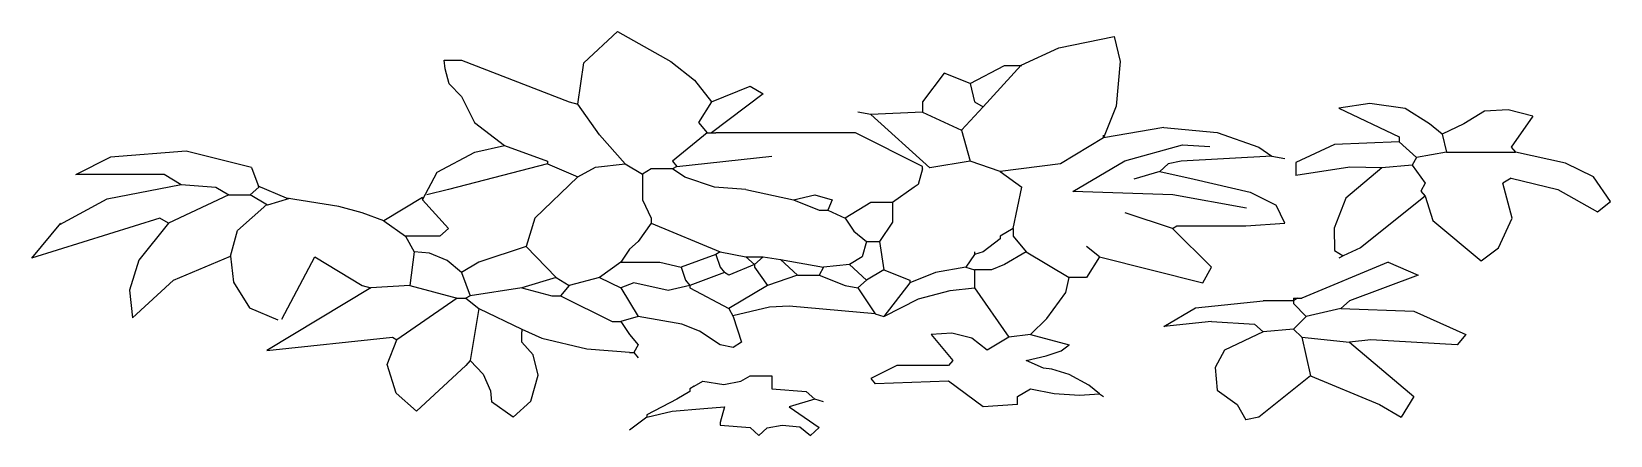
# Model space of a CAD drawing. Extents: x -92.54 to -89.73, y 31.26 to 31.98.
import ezdxf

# ---------------------------------------------------------------- set-up
doc = ezdxf.new("R2010")
doc.units = 0
doc.header["$LTSCALE"] = 0.05
doc.header["$MEASUREMENT"] = 0
doc.layers.get('0').update_dxf_attribs({"linetype": 'CONTINUOUS'})

# ---------------------------------------------------------------- blocks, each defined once
blk = doc.blocks.new('*E1')
for centre, start, end in [((0.463, 5.28), 49.844, 89.647), ((-10.306, 4.247), 12.8043, 67.5333)]:
    blk.add_arc(centre, 0.00000961, start, end)

msp = doc.modelspace()

# ---------------------------------------------------------------- linework, layer by layer
for p, q in [((-91.5589, 31.9223), (-91.4989, 31.9778)), ((-91.4989, 31.9778), (-91.4036, 31.9245)), ((-90.7116, 31.9489), (-90.6128, 31.9689)), ((-90.6128, 31.9689), (-90.6022, 31.9245)), ((-90.7787, 31.9178), (-90.7116, 31.9489)), ((-91.8078, 31.9266), (-91.7771, 31.9266)), ((-91.806, 31.9112), (-91.8078, 31.9266)), ((-91.7989, 31.8846), (-91.806, 31.9112)), ((-91.7771, 31.9266), (-91.5849, 31.8528)), ((-91.5695, 31.8482), (-91.5589, 31.9223)), ((-91.4036, 31.9245), (-91.3612, 31.8912)), ((-90.8699, 31.8851), (-90.8084, 31.9174)), ((-90.8468, 31.8436), (-90.7787, 31.9178)), ((-90.8084, 31.9174), (-90.7777, 31.9174)), ((-90.6022, 31.9245), (-90.6092, 31.8446)), ((-91.7771, 31.862), (-91.7989, 31.8846)), ((-91.3612, 31.8912), (-91.3312, 31.8528)), ((-91.3312, 31.8528), (-91.262, 31.8805)), ((-91.262, 31.8805), (-91.2389, 31.8666)), ((-90.916, 31.9035), (-90.9545, 31.8528)), ((-90.8699, 31.8851), (-90.916, 31.9035)), ((-90.8699, 31.8851), (-90.8622, 31.8528)), ((-91.7771, 31.862), (-91.754, 31.8159)), ((-91.5849, 31.8528), (-91.5695, 31.8482)), ((-91.3312, 31.8528), (-91.3542, 31.8159)), ((-91.2389, 31.8666), (-91.3312, 31.7974)), ((-90.9545, 31.8528), (-90.9545, 31.8343)), ((-90.8622, 31.8528), (-90.8468, 31.8436)), ((-91.5306, 31.7936), (-91.5695, 31.8482)), ((-91.0467, 31.8297), (-91.0698, 31.8343)), ((-90.9545, 31.8343), (-91.0467, 31.8297)), ((-91.0467, 31.8297), (-90.9414, 31.735)), ((-90.9545, 31.8343), (-90.8853, 31.802)), ((-90.8468, 31.8436), (-90.8853, 31.802)), ((-90.6092, 31.8446), (-90.6316, 31.7882)), ((-90.1571, 31.8494), (-90.2121, 31.841)), ((-90.2121, 31.841), (-90.1044, 31.7903)), ((-90.0936, 31.8405), (-90.1571, 31.8494)), ((-90.0506, 31.8134), (-90.0936, 31.8405)), ((-89.9524, 31.8361), (-89.9891, 31.8134)), ((-89.91, 31.8383), (-89.9524, 31.8361)), ((-89.8661, 31.8272), (-89.91, 31.8383)), ((-89.8661, 31.8272), (-89.9046, 31.7718)), ((-91.754, 31.8159), (-91.7002, 31.7744)), ((-91.4849, 31.7421), (-91.5306, 31.7936)), ((-91.3389, 31.7974), (-91.4004, 31.7467)), ((-91.3542, 31.8159), (-91.3389, 31.7974)), ((-91.3389, 31.7974), (-91.3312, 31.7974)), ((-91.3312, 31.7974), (-91.3235, 31.7974)), ((-91.0744, 31.7974), (-91.3235, 31.7974)), ((-90.9545, 31.7375), (-91.0744, 31.7974)), ((-90.8853, 31.802), (-90.8699, 31.7467)), ((-90.524, 31.8067), (-90.6316, 31.7882)), ((-90.524, 31.8067), (-90.4292, 31.798)), ((-90.4292, 31.798), (-90.3551, 31.7714)), ((-90.0276, 31.7949), (-90.0506, 31.8134)), ((-89.9891, 31.8134), (-90.0276, 31.7949)), ((-90.0276, 31.7949), (-90.0199, 31.7626)), ((-91.7531, 31.7625), (-91.7002, 31.7744)), ((-91.7002, 31.7744), (-91.6233, 31.7467)), ((-90.6316, 31.7882), (-90.7085, 31.7421)), ((-90.6316, 31.7882), (-90.6316, 31.7928)), ((-90.594, 31.7475), (-90.4908, 31.7761)), ((-90.4908, 31.7761), (-90.4423, 31.7731)), ((-90.3551, 31.7714), (-90.3318, 31.7559)), ((-90.2198, 31.7765), (-90.289, 31.7442)), ((-90.1044, 31.7811), (-90.2198, 31.7765)), ((-90.1044, 31.7903), (-90.1044, 31.7811)), ((-90.1044, 31.7811), (-90.0737, 31.7534)), ((-89.9046, 31.7718), (-89.8969, 31.7626)), ((-92.4032, 31.7541), (-92.4652, 31.7223)), ((-92.268, 31.7648), (-92.4032, 31.7541)), ((-92.1513, 31.7354), (-92.268, 31.7648)), ((-91.8201, 31.727), (-91.7531, 31.7625)), ((-91.6233, 31.7421), (-91.8001, 31.696)), ((-91.6233, 31.7467), (-91.6233, 31.7421)), ((-91.6233, 31.7421), (-91.5695, 31.719)), ((-91.5377, 31.7359), (-91.4849, 31.7421)), ((-91.4849, 31.7421), (-91.4542, 31.7236)), ((-91.4004, 31.7467), (-91.3927, 31.7375)), ((-91.3927, 31.7375), (-91.4004, 31.7329)), ((-91.3927, 31.7375), (-91.2235, 31.7559)), ((-90.9545, 31.7329), (-90.9545, 31.7375)), ((-90.8699, 31.7467), (-90.9414, 31.735)), ((-90.8161, 31.7282), (-90.8699, 31.7467)), ((-90.7085, 31.7421), (-90.8161, 31.7282)), ((-90.6863, 31.6925), (-90.594, 31.7475)), ((-90.5163, 31.7421), (-90.5316, 31.7282)), ((-90.4932, 31.7467), (-90.5163, 31.7421)), ((-90.3318, 31.7559), (-90.4932, 31.7467)), ((-90.3318, 31.7559), (-90.3087, 31.7513)), ((-90.289, 31.7442), (-90.289, 31.7211)), ((-90.0814, 31.7396), (-90.1352, 31.735)), ((-90.0737, 31.7534), (-90.0814, 31.7396)), ((-90.0814, 31.7396), (-90.0583, 31.7073)), ((-90.0199, 31.7626), (-90.0737, 31.7534)), ((-90.0199, 31.7626), (-89.8969, 31.7626)), ((-89.8076, 31.7429), (-89.8969, 31.7626)), ((-89.7582, 31.7185), (-89.8076, 31.7429)), ((-92.4628, 31.7236), (-92.3075, 31.7236)), ((-92.3075, 31.7236), (-92.2768, 31.7052)), ((-92.1513, 31.7354), (-92.1384, 31.7006)), ((-91.8463, 31.6775), (-91.8201, 31.727)), ((-91.5695, 31.719), (-91.6464, 31.6452)), ((-91.5695, 31.719), (-91.5377, 31.7359)), ((-91.4388, 31.7329), (-91.4542, 31.7236)), ((-91.4542, 31.7236), (-91.4542, 31.6775)), ((-91.4004, 31.7329), (-91.4388, 31.7329)), ((-91.3788, 31.7181), (-91.4004, 31.7329)), ((-91.3259, 31.7004), (-91.3788, 31.7181)), ((-90.9545, 31.7329), (-90.9622, 31.7052)), ((-90.8161, 31.7282), (-90.7777, 31.7006)), ((-90.5316, 31.7282), (-90.5778, 31.7144)), ((-90.5316, 31.7282), (-90.4702, 31.7144)), ((-90.4702, 31.7144), (-90.3702, 31.6913)), ((-90.1924, 31.7363), (-90.289, 31.7211)), ((-90.1352, 31.735), (-90.1995, 31.6808)), ((-90.1352, 31.735), (-90.1924, 31.7363)), ((-89.9046, 31.7165), (-89.9199, 31.7073)), ((-89.9046, 31.7165), (-89.8218, 31.6963)), ((-89.7277, 31.675), (-89.7582, 31.7185)), ((-92.4089, 31.6798), (-92.2768, 31.7052)), ((-92.1922, 31.6867), (-92.2998, 31.636)), ((-92.2768, 31.7052), (-92.2153, 31.7006)), ((-92.2153, 31.7006), (-92.1922, 31.6867)), ((-92.1922, 31.6867), (-92.1538, 31.6867)), ((-92.1384, 31.7006), (-92.1538, 31.6867)), ((-92.123, 31.6683), (-92.1538, 31.6867)), ((-92.089, 31.6808), (-92.1399, 31.7021)), ((-91.8463, 31.6821), (-91.9154, 31.6406)), ((-91.8463, 31.6821), (-91.8463, 31.6775)), ((-91.8001, 31.696), (-91.8386, 31.6867)), ((-91.2697, 31.696), (-91.3259, 31.7004)), ((-91.2697, 31.696), (-91.1851, 31.6775)), ((-91.1851, 31.6775), (-91.1467, 31.6867)), ((-91.1467, 31.6867), (-91.1159, 31.6775)), ((-90.9698, 31.7006), (-91.0083, 31.6729)), ((-90.9622, 31.7052), (-90.9698, 31.7006)), ((-90.793, 31.6268), (-90.7777, 31.7006)), ((-90.508, 31.6866), (-90.6863, 31.6925)), ((-90.3766, 31.663), (-90.508, 31.6866)), ((-90.3702, 31.6913), (-90.3241, 31.6683)), ((-90.0583, 31.6842), (-90.1736, 31.592)), ((-90.0583, 31.7073), (-90.066, 31.6934)), ((-90.066, 31.6934), (-90.0583, 31.6842)), ((-90.0583, 31.6842), (-90.0442, 31.6408)), ((-89.9029, 31.6453), (-89.9199, 31.7073)), ((-89.8218, 31.6963), (-89.7508, 31.6565)), ((-92.4934, 31.6338), (-92.4089, 31.6798)), ((-92.1766, 31.6231), (-92.1243, 31.6693)), ((-92.0839, 31.68), (-92.123, 31.6683)), ((-91.9958, 31.6658), (-92.089, 31.6808)), ((-91.9539, 31.6545), (-91.9958, 31.6658)), ((-91.9154, 31.6406), (-91.9539, 31.6545)), ((-91.8463, 31.6775), (-91.8001, 31.6268)), ((-91.4542, 31.6775), (-91.4388, 31.6452)), ((-91.1851, 31.6775), (-91.139, 31.6591)), ((-91.139, 31.6591), (-91.1236, 31.6591)), ((-91.1159, 31.6775), (-91.1236, 31.6591)), ((-91.1236, 31.6591), (-91.0929, 31.6452)), ((-91.0467, 31.6729), (-91.0929, 31.6452)), ((-91.0083, 31.6729), (-91.0467, 31.6729)), ((-91.0083, 31.6729), (-91.0082, 31.6382)), ((-90.5086, 31.6268), (-90.5932, 31.6545)), ((-90.3087, 31.636), (-90.3241, 31.6683)), ((-90.1995, 31.6808), (-90.2207, 31.6275)), ((-89.7508, 31.6565), (-89.7277, 31.675)), ((-92.3152, 31.6452), (-92.5438, 31.5739)), ((-92.492, 31.636), (-92.5438, 31.5739)), ((-92.2998, 31.636), (-92.3525, 31.57)), ((-92.2998, 31.636), (-92.3152, 31.6452)), ((-91.9154, 31.6406), (-91.877, 31.6129)), ((-91.8001, 31.6268), (-91.8155, 31.6129)), ((-91.6464, 31.6452), (-91.6617, 31.5945)), ((-91.4388, 31.636), (-91.4619, 31.6037)), ((-91.4388, 31.6452), (-91.4388, 31.636)), ((-91.4388, 31.636), (-91.3158, 31.5853)), ((-91.0929, 31.6452), (-91.0775, 31.6222)), ((-91.0082, 31.6382), (-91.0314, 31.6037)), ((-90.793, 31.6268), (-90.8161, 31.6129)), ((-90.793, 31.6268), (-90.793, 31.6129)), ((-90.5086, 31.6268), (-90.5009, 31.6314)), ((-90.5086, 31.6268), (-90.4394, 31.5576)), ((-90.5009, 31.6314), (-90.3779, 31.6314)), ((-90.3779, 31.6314), (-90.3087, 31.636)), ((-90.2207, 31.6275), (-90.2198, 31.5873)), ((-90.0442, 31.6408), (-89.9584, 31.5689)), ((-89.9276, 31.592), (-89.9029, 31.6453)), ((-92.1892, 31.5771), (-92.1766, 31.6231)), ((-91.8155, 31.6129), (-91.877, 31.6129)), ((-91.877, 31.6129), (-91.8616, 31.5853)), ((-91.4619, 31.6037), (-91.4772, 31.5899)), ((-91.0775, 31.6222), (-91.0544, 31.6037)), ((-91.0544, 31.6037), (-91.0621, 31.576)), ((-91.0544, 31.6037), (-91.0314, 31.6037)), ((-91.0314, 31.6037), (-91.0237, 31.553)), ((-90.8161, 31.6083), (-90.8468, 31.5853)), ((-90.8161, 31.6129), (-90.8161, 31.6083)), ((-90.793, 31.6129), (-90.77, 31.5853)), ((-92.3525, 31.57), (-92.3694, 31.5169)), ((-92.2906, 31.5346), (-92.1892, 31.5771)), ((-92.1892, 31.5771), (-92.1835, 31.5311)), ((-92.0974, 31.4648), (-92.0385, 31.576)), ((-92.0385, 31.576), (-91.9539, 31.5253)), ((-91.8616, 31.5853), (-91.8693, 31.5253)), ((-91.8343, 31.5828), (-91.8616, 31.5853)), ((-91.8025, 31.5695), (-91.8343, 31.5828)), ((-91.7771, 31.5484), (-91.8025, 31.5695)), ((-91.6617, 31.5945), (-91.7463, 31.5668)), ((-91.6617, 31.5945), (-91.6079, 31.5391)), ((-91.4772, 31.5899), (-91.4926, 31.5668)), ((-91.3235, 31.5806), (-91.385, 31.5576)), ((-91.3158, 31.5853), (-91.3235, 31.5806)), ((-91.3235, 31.5806), (-91.3158, 31.5576)), ((-91.3158, 31.5853), (-91.2697, 31.576)), ((-91.2697, 31.576), (-91.2543, 31.5622)), ((-91.2697, 31.576), (-91.2389, 31.576)), ((-91.2389, 31.576), (-91.2543, 31.5622)), ((-91.2389, 31.576), (-91.2082, 31.5714)), ((-91.2082, 31.5714), (-91.1313, 31.5576)), ((-91.2082, 31.5714), (-91.1774, 31.5437)), ((-91.0621, 31.576), (-91.0852, 31.5622)), ((-90.8622, 31.5806), (-90.8776, 31.5576)), ((-90.8622, 31.5853), (-90.8622, 31.5806)), ((-90.8468, 31.5853), (-90.8622, 31.5806)), ((-90.77, 31.5853), (-90.8084, 31.5622)), ((-90.77, 31.5853), (-90.6931, 31.5391)), ((-90.6393, 31.576), (-90.6623, 31.5945)), ((-90.6393, 31.576), (-90.6623, 31.5391)), ((-90.6393, 31.576), (-90.4548, 31.5299)), ((-90.2198, 31.5873), (-90.2044, 31.5781)), ((-90.2044, 31.5781), (-90.2121, 31.5735)), ((-90.1736, 31.592), (-90.2044, 31.5781)), ((-89.9584, 31.5689), (-89.9276, 31.592)), ((-91.7463, 31.5668), (-91.7771, 31.5484)), ((-91.7771, 31.5484), (-91.7617, 31.5068)), ((-91.4926, 31.5668), (-91.5311, 31.5391)), ((-91.4926, 31.5668), (-91.4234, 31.5668)), ((-91.4234, 31.5668), (-91.385, 31.5576)), ((-91.385, 31.5576), (-91.3773, 31.5345)), ((-91.3081, 31.5484), (-91.3696, 31.5253)), ((-91.3158, 31.5576), (-91.3081, 31.5484)), ((-91.3004, 31.5437), (-91.3081, 31.5484)), ((-91.2543, 31.5622), (-91.3004, 31.5437)), ((-91.2543, 31.5622), (-91.2543, 31.5576)), ((-91.2543, 31.5576), (-91.2312, 31.5253)), ((-91.1774, 31.5437), (-91.2312, 31.5253)), ((-91.1774, 31.5437), (-91.139, 31.5437)), ((-91.1313, 31.5576), (-91.139, 31.5437)), ((-91.139, 31.5437), (-91.0929, 31.5253)), ((-91.0852, 31.5622), (-91.1313, 31.5576)), ((-91.0852, 31.5622), (-91.0544, 31.5345)), ((-91.0237, 31.553), (-91.0544, 31.5345)), ((-91.0237, 31.553), (-90.9776, 31.5345)), ((-90.9314, 31.5484), (-90.9776, 31.5299)), ((-90.8776, 31.5576), (-90.9314, 31.5484)), ((-90.8776, 31.5576), (-90.8622, 31.553)), ((-90.8315, 31.553), (-90.8622, 31.553)), ((-90.8622, 31.553), (-90.8622, 31.5207)), ((-90.8084, 31.5622), (-90.8315, 31.553)), ((-90.4548, 31.5299), (-90.4394, 31.5576)), ((-90.1242, 31.5668), (-90.2779, 31.5022)), ((-90.0704, 31.5437), (-90.1934, 31.4976)), ((-90.1242, 31.5668), (-90.0704, 31.5437)), ((-92.3694, 31.5169), (-92.3638, 31.4673)), ((-92.3638, 31.4673), (-92.2906, 31.5346)), ((-92.1835, 31.5311), (-92.1554, 31.485)), ((-91.9385, 31.5207), (-92.1241, 31.4093)), ((-91.9539, 31.5253), (-91.9385, 31.5207)), ((-91.8693, 31.5253), (-91.9385, 31.5207)), ((-91.8693, 31.5253), (-91.7848, 31.5022)), ((-91.6695, 31.5207), (-91.7617, 31.5068)), ((-91.6079, 31.5391), (-91.6695, 31.5207)), ((-91.6695, 31.5207), (-91.6156, 31.5068)), ((-91.6079, 31.5391), (-91.5849, 31.5253)), ((-91.5849, 31.5253), (-91.6003, 31.5068)), ((-91.5311, 31.5391), (-91.5849, 31.5253)), ((-91.5311, 31.5391), (-91.4926, 31.5207)), ((-91.4696, 31.5299), (-91.4926, 31.5207)), ((-91.4926, 31.5207), (-91.4619, 31.4699)), ((-91.4081, 31.5161), (-91.4696, 31.5299)), ((-91.3696, 31.5253), (-91.4081, 31.5161)), ((-91.3773, 31.5345), (-91.3696, 31.5253)), ((-91.3696, 31.5253), (-91.3696, 31.5207)), ((-91.3696, 31.5207), (-91.3004, 31.4838)), ((-91.2312, 31.5253), (-91.3004, 31.4838)), ((-91.0929, 31.5253), (-91.0698, 31.5207)), ((-91.0544, 31.5345), (-91.0698, 31.5207)), ((-91.0698, 31.5207), (-91.039, 31.4746)), ((-90.9776, 31.5299), (-91.0237, 31.4699)), ((-90.9776, 31.5345), (-90.9776, 31.5299)), ((-90.9616, 31.5011), (-90.9051, 31.5162)), ((-90.9051, 31.5162), (-90.8622, 31.5207)), ((-90.8622, 31.5207), (-90.8007, 31.433)), ((-90.7328, 31.4665), (-90.6989, 31.5126)), ((-90.6989, 31.5126), (-90.6931, 31.5391)), ((-90.6623, 31.5391), (-90.6931, 31.5391)), ((-92.1554, 31.485), (-92.1047, 31.4638)), ((-91.7848, 31.5022), (-91.8924, 31.4284)), ((-91.7848, 31.5022), (-91.7694, 31.5022)), ((-91.7617, 31.5068), (-91.7694, 31.5022)), ((-91.7694, 31.5022), (-91.7463, 31.4838)), ((-91.7463, 31.4838), (-91.7617, 31.3915)), ((-91.7463, 31.4838), (-91.6695, 31.4469)), ((-91.6156, 31.5068), (-91.6003, 31.5068)), ((-91.6003, 31.5068), (-91.508, 31.4607)), ((-91.3004, 31.4838), (-91.2927, 31.4699)), ((-91.2277, 31.4866), (-91.2933, 31.4709)), ((-91.1928, 31.4884), (-91.2277, 31.4866)), ((-91.039, 31.4746), (-91.1928, 31.4884)), ((-91.0237, 31.4699), (-90.9616, 31.5011)), ((-90.5245, 31.4518), (-90.468, 31.4851)), ((-90.468, 31.4851), (-90.3471, 31.4976)), ((-90.2933, 31.4976), (-90.3471, 31.4976)), ((-90.2933, 31.5022), (-90.2856, 31.5022)), ((-90.2933, 31.5022), (-90.2933, 31.4976)), ((-90.2856, 31.5022), (-90.2933, 31.4976)), ((-90.2933, 31.4976), (-90.2933, 31.493)), ((-90.2933, 31.493), (-90.2703, 31.4699)), ((-90.2856, 31.5022), (-90.2779, 31.5022)), ((-90.2088, 31.4838), (-90.2703, 31.4699)), ((-90.1934, 31.4976), (-90.2088, 31.4838)), ((-90.2088, 31.4838), (-90.0781, 31.4792)), ((-91.508, 31.4607), (-91.4926, 31.4607)), ((-91.4619, 31.4699), (-91.4926, 31.4607)), ((-91.4926, 31.4607), (-91.4772, 31.4377)), ((-91.3839, 31.4561), (-91.4619, 31.4699)), ((-91.3524, 31.4437), (-91.3839, 31.4561)), ((-91.2927, 31.4699), (-91.2774, 31.4238)), ((-91.039, 31.4746), (-91.0237, 31.4699)), ((-90.7623, 31.4377), (-90.7328, 31.4665)), ((-90.4394, 31.4607), (-90.5245, 31.4518)), ((-90.4394, 31.4607), (-90.3625, 31.4561)), ((-90.3625, 31.4561), (-90.3471, 31.4423)), ((-90.2703, 31.4699), (-90.2933, 31.4469)), ((-90.0781, 31.4792), (-89.9858, 31.4377)), ((-92.1241, 31.4093), (-91.9001, 31.433)), ((-91.9093, 31.3843), (-91.8924, 31.4284)), ((-91.9001, 31.433), (-91.8924, 31.4284)), ((-91.6695, 31.4469), (-91.6695, 31.4423)), ((-91.6695, 31.4469), (-91.6335, 31.4313)), ((-91.6695, 31.4238), (-91.6695, 31.4423)), ((-91.6335, 31.4313), (-91.5534, 31.4123)), ((-91.4772, 31.4377), (-91.4619, 31.4192)), ((-91.3158, 31.4192), (-91.3524, 31.4437)), ((-90.9023, 31.4399), (-90.9391, 31.4377)), ((-90.9391, 31.4377), (-90.9007, 31.3915)), ((-90.867, 31.431), (-90.9023, 31.4399)), ((-90.8392, 31.41), (-90.867, 31.431)), ((-90.8007, 31.433), (-90.8392, 31.41)), ((-90.7623, 31.4377), (-90.8007, 31.433)), ((-90.7623, 31.4377), (-90.6931, 31.4192)), ((-90.3471, 31.4423), (-90.4163, 31.41)), ((-90.2933, 31.4469), (-90.3471, 31.4423)), ((-90.2933, 31.4469), (-90.2779, 31.433)), ((-90.2779, 31.433), (-90.1934, 31.4238)), ((-90.2779, 31.433), (-90.2626, 31.3639)), ((-90.1549, 31.4284), (-90.1934, 31.4238)), ((-90.0012, 31.4192), (-90.1549, 31.4284)), ((-89.9858, 31.4377), (-90.0012, 31.4192)), ((-91.6492, 31.4016), (-91.6695, 31.4238)), ((-91.64, 31.3653), (-91.6492, 31.4016)), ((-91.5534, 31.4123), (-91.4696, 31.4054)), ((-91.4772, 31.4054), (-91.4696, 31.4054)), ((-91.4619, 31.4192), (-91.4696, 31.4054)), ((-91.4696, 31.4054), (-91.4619, 31.3961)), ((-91.2927, 31.4146), (-91.3158, 31.4192)), ((-91.2774, 31.4238), (-91.2927, 31.4146)), ((-90.77, 31.3915), (-90.7342, 31.3999)), ((-90.7342, 31.3999), (-90.7074, 31.4088)), ((-90.7074, 31.4088), (-90.6931, 31.4192)), ((-90.4163, 31.41), (-90.4327, 31.3786)), ((-90.1934, 31.4238), (-90.0781, 31.3269)), ((-91.8935, 31.3331), (-91.9093, 31.3843)), ((-91.7694, 31.3823), (-91.8572, 31.3009)), ((-91.7617, 31.3915), (-91.7694, 31.3823)), ((-91.7617, 31.3915), (-91.7385, 31.3669)), ((-91.0006, 31.3823), (-91.0467, 31.3592)), ((-90.9084, 31.3823), (-91.0006, 31.3823)), ((-90.9007, 31.3915), (-90.9084, 31.3823)), ((-90.7392, 31.3777), (-90.77, 31.3915)), ((-90.7243, 31.376), (-90.7392, 31.3777)), ((-90.6933, 31.3662), (-90.7243, 31.376)), ((-90.4327, 31.3786), (-90.4292, 31.3387)), ((-91.7385, 31.3669), (-91.7254, 31.3372)), ((-91.6532, 31.3191), (-91.64, 31.3653)), ((-91.3619, 31.3454), (-91.3696, 31.3408)), ((-91.3619, 31.3454), (-91.3466, 31.3546)), ((-91.3466, 31.3546), (-91.3091, 31.3488)), ((-91.3091, 31.3488), (-91.2789, 31.3546)), ((-91.2789, 31.3546), (-91.262, 31.3639)), ((-91.262, 31.3639), (-91.2235, 31.3639)), ((-91.2235, 31.3639), (-91.2235, 31.3408)), ((-91.0467, 31.3592), (-91.039, 31.35)), ((-90.9084, 31.3546), (-91.039, 31.35)), ((-90.8468, 31.3085), (-90.9084, 31.3546)), ((-90.658, 31.3476), (-90.6933, 31.3662)), ((-90.6393, 31.3316), (-90.658, 31.3476)), ((-90.2626, 31.3639), (-90.3548, 31.29)), ((-90.2626, 31.3639), (-90.1396, 31.3131)), ((-91.8572, 31.3009), (-91.8935, 31.3331)), ((-91.7254, 31.3372), (-91.7233, 31.3177)), ((-91.6848, 31.29), (-91.7233, 31.3177)), ((-91.6848, 31.29), (-91.6532, 31.3191)), ((-91.3927, 31.3223), (-91.4465, 31.2947)), ((-91.3696, 31.3362), (-91.3927, 31.3223)), ((-91.3696, 31.3408), (-91.3696, 31.3362)), ((-91.2235, 31.3408), (-91.1621, 31.3362)), ((-91.1467, 31.3223), (-91.1928, 31.3085)), ((-91.1621, 31.3362), (-91.1467, 31.3223)), ((-91.1313, 31.3177), (-91.1467, 31.3223)), ((-90.7853, 31.3269), (-90.7623, 31.3408)), ((-90.7853, 31.3131), (-90.7853, 31.3269)), ((-90.7623, 31.3408), (-90.7201, 31.3325)), ((-90.7201, 31.3325), (-90.6749, 31.3298)), ((-90.6749, 31.3298), (-90.6393, 31.3316)), ((-90.6393, 31.3316), (-90.6316, 31.3269)), ((-90.4292, 31.3387), (-90.3933, 31.3131)), ((-90.0781, 31.3269), (-90.1011, 31.29)), ((-91.4465, 31.29), (-91.4772, 31.267)), ((-91.4465, 31.29), (-91.401, 31.3009)), ((-91.4465, 31.2947), (-91.4465, 31.29)), ((-91.401, 31.3009), (-91.3445, 31.3058)), ((-91.3445, 31.3058), (-91.3081, 31.3085)), ((-91.3081, 31.3085), (-91.3158, 31.2808)), ((-91.1928, 31.3085), (-91.139, 31.2716)), ((-90.7853, 31.3131), (-90.8468, 31.3085)), ((-90.3933, 31.3131), (-90.3779, 31.2854)), ((-90.3548, 31.29), (-90.3779, 31.2854)), ((-90.1396, 31.3131), (-90.1011, 31.29)), ((-91.3158, 31.2808), (-91.3158, 31.2762)), ((-91.3158, 31.2762), (-91.262, 31.2716)), ((-91.262, 31.2716), (-91.2466, 31.2578)), ((-91.2466, 31.2578), (-91.2316, 31.2712)), ((-91.2316, 31.2712), (-91.2053, 31.2761)), ((-91.2053, 31.2761), (-91.1738, 31.2728)), ((-91.1738, 31.2728), (-91.1544, 31.2578)), ((-91.139, 31.2716), (-91.1544, 31.2578))]:
    msp.add_line(p, q)

# ---------------------------------------------------------------- block references
at = {"xscale": 0.1, "yscale": 0.06, "zscale": 0.1}
msp.add_blockref('*E1', (-91.1207, 31.4806), dxfattribs=at)

doc.saveas('drawing.dxf')
